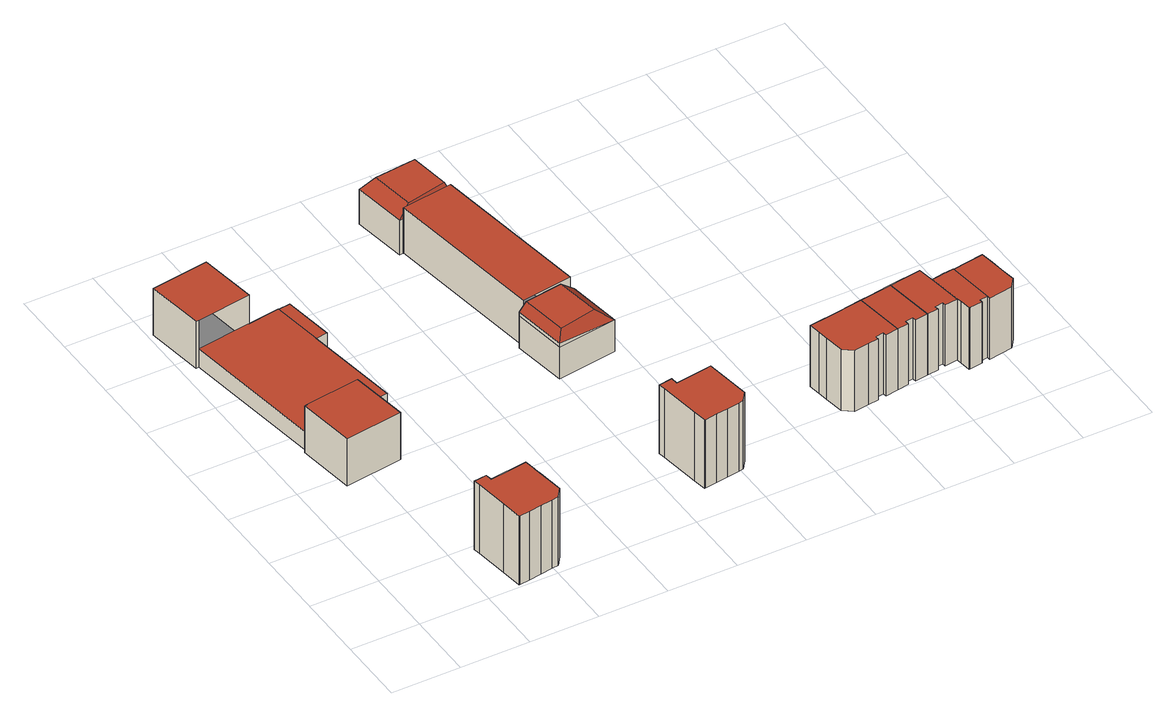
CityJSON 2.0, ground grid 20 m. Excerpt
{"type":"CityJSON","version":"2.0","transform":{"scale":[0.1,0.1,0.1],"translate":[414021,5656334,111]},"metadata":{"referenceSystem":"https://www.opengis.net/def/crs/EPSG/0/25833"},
"CityObjects":{
"building1":{"type":"Building","attributes":{"Dachtyp_tdc":"tdcPolyFlatRoof","Gemeindeschluessel":14612000,"Dachneigung":0,"QualitaetDacherkennung":43,"Geometrietyp2DReferenz":"3000","measuredHeight":21.77,"function":"31001_9998","roofType":"1000"},"geometry":[{"type":"Solid","lod":"2","boundaries":[[[[0,1,2,3]],[[1,4,5,2]],[[4,6,7,5]],[[6,8,9,7]],[[8,10,11,9]],[[10,12,13,11]],[[12,14,15,13]],[[14,16,17,15]],[[16,18,19,17]],[[18,20,21,19]],[[20,22,23,21]],[[22,24,25,23]],[[24,26,27,25]],[[26,28,29,27]],[[28,30,31,29]],[[30,0,3,31]],[[30,28,26,24,22,20,18,16,14,12,10,8,6,4,1,0]],[[3,2,5,7,9,11,13,15,17,19,21,23,25,27,29,31]]]],"semantics":{"surfaces":[{"type":"WallSurface"},{"type":"RoofSurface"},{"type":"GroundSurface"}],"values":[[0,0,0,0,0,0,0,0,0,0,0,0,0,0,0,0,1,2]]}}]},
"building2":{"type":"Building","attributes":{"Gemeindeschluessel":14612000,"Geometrietyp2DReferenz":"3000","function":"31001_2000","roofType":"9999"},"children":["building2-1","building2-2","building2-3","building2-4"]},
"building2-1":{"type":"BuildingPart","attributes":{"Dachtyp_tdc":"tdcPolyFlatRoof","Dachneigung":0,"QualitaetDacherkennung":68,"Geometrietyp2DReferenz":"3000","measuredHeight":14.87,"roofType":"1000"},"parents":["building2"],"geometry":[{"type":"MultiSurface","lod":"2","boundaries":[[[32,33,34,35,36]],[[37,38,39,40,41]],[[38,42,43,39]],[[42,32,36,43]],[[42,38,37,33,32]],[[36,35,40,39,43]]],"semantics":{"surfaces":[{"type":"WallSurface"},{"type":"RoofSurface"},{"type":"GroundSurface"}],"values":[0,0,0,0,1,2]}}]},
"building2-2":{"type":"BuildingPart","attributes":{"Dachtyp_tdc":"tdcPolyFlatRoof","Dachneigung":0,"QualitaetDacherkennung":89,"Geometrietyp2DReferenz":"3000","measuredHeight":5.55,"roofType":"1000"},"parents":["building2"],"geometry":[{"type":"MultiSurface","lod":"2","boundaries":[[[44,45,46,47]],[[48,49,50,51]],[[49,44,47,50]],[[49,48,45,44]],[[47,46,51,50]]],"semantics":{"surfaces":[{"type":"WallSurface"},{"type":"RoofSurface"},{"type":"GroundSurface"}],"values":[0,0,0,1,2]}}]},
"building2-3":{"type":"BuildingPart","attributes":{"Dachtyp_tdc":"tdcPolyFlatRoof","Dachneigung":0,"QualitaetDacherkennung":70,"Geometrietyp2DReferenz":"3000","measuredHeight":14.86,"roofType":"1000"},"parents":["building2"],"geometry":[{"type":"MultiSurface","lod":"2","boundaries":[[[52,53,54]],[[52,55,56,53]],[[55,57,58,56]],[[57,59,60,58]],[[59,61,62,63,60]],[[61,59,57,55,52]],[[53,56,58,60,63]]],"semantics":{"surfaces":[{"type":"WallSurface"},{"type":"RoofSurface"},{"type":"GroundSurface"}],"values":[0,0,0,0,0,1,2]}}]},
"building2-4":{"type":"BuildingPart","attributes":{"Dachtyp_tdc":"tdcPolyFlatRoof","Dachneigung":0,"QualitaetDacherkennung":89,"Geometrietyp2DReferenz":"3000","measuredHeight":5.77,"roofType":"1000"},"parents":["building2"],"geometry":[{"type":"MultiSurface","lod":"2","boundaries":[[[34,64,48,51,35]],[[65,66,67,46,45]],[[66,54,53,67]],[[62,41,40,63]],[[41,62,54,66,65,64,34]],[[35,51,46,67,53,63,40]]],"semantics":{"surfaces":[{"type":"WallSurface"},{"type":"RoofSurface"},{"type":"GroundSurface"}],"values":[0,0,0,0,1,2]}}]},
"building3":{"type":"Building","attributes":{"Dachtyp_tdc":"tdcPolyFlatRoof","Gemeindeschluessel":14612000,"Dachneigung":0,"QualitaetDacherkennung":45,"Geometrietyp2DReferenz":"3000","measuredHeight":21.79,"function":"31001_9998","roofType":"1000"},"geometry":[{"type":"Solid","lod":"2","boundaries":[[[[68,69,70,71]],[[69,72,73,70]],[[72,74,75,73]],[[74,76,77,75]],[[76,78,79,77]],[[78,80,81,79]],[[80,82,83,81]],[[82,84,85,83]],[[84,86,87,85]],[[86,88,89,87]],[[88,90,91,89]],[[90,92,93,91]],[[92,68,71,93]],[[92,90,88,86,84,82,80,78,76,74,72,69,68]],[[71,70,73,75,77,79,81,83,85,87,89,91,93]]]],"semantics":{"surfaces":[{"type":"WallSurface"},{"type":"RoofSurface"},{"type":"GroundSurface"}],"values":[[0,0,0,0,0,0,0,0,0,0,0,0,0,1,2]]}}]},
"building4":{"type":"Building","attributes":{"Gemeindeschluessel":14612000,"Geometrietyp2DReferenz":"3000","function":"31001_9998","roofType":"9999"},"children":["building4-1","building4-2","building4-3"]},
"building4-1":{"type":"BuildingPart","attributes":{"Dachtyp_tdc":"tdcPolyFlatRoof","Dachneigung":0,"QualitaetDacherkennung":52,"Geometrietyp2DReferenz":"3000","measuredHeight":14.39,"roofType":"1000"},"parents":["building4"],"geometry":[{"type":"MultiSurface","lod":"2","boundaries":[[[94,95,96,97,98,99,100]],[[101,102,103,104,105,106]],[[102,107,108,109,103]],[[107,102,101,95,94]],[[99,98,104,103,109]]],"semantics":{"surfaces":[{"type":"WallSurface"},{"type":"RoofSurface"},{"type":"GroundSurface"}],"values":[0,0,0,1,2]}}]},
"building4-2":{"type":"BuildingPart","attributes":{"Dachtyp_tdc":"tdcCutTentRoof","Dachneigung":1.8,"QualitaetDacherkennung":40,"Geometrietyp2DReferenz":"3000","measuredHeight":14.71,"roofType":"9999"},"parents":["building4"],"geometry":[{"type":"MultiSurface","lod":"2","boundaries":[[[110,111,112,113]],[[111,114,115,112]],[[114,116,117,115]],[[116,100,99,117]],[[108,118,103,109]],[[118,110,113,103]],[[116,114,119,120]],[[110,118,108,100,116,120,121]],[[111,110,121,122]],[[114,111,122,119]],[[122,121,120,119]],[[113,112,115,117,99,109,103]]],"semantics":{"surfaces":[{"type":"WallSurface"},{"type":"RoofSurface"},{"type":"GroundSurface"}],"values":[0,0,0,0,0,0,1,1,1,1,1,2]}}]},
"building4-3":{"type":"BuildingPart","attributes":{"Dachtyp_tdc":"tdcCutTentRoof","Dachneigung":1.55,"QualitaetDacherkennung":36,"Geometrietyp2DReferenz":"3000","measuredHeight":14.62,"roofType":"9999"},"parents":["building4"],"geometry":[{"type":"MultiSurface","lod":"2","boundaries":[[[123,124,125,126]],[[124,127,128,125]],[[127,105,104,128]],[[97,129,130,98]],[[129,123,126,130]],[[123,129,131,132]],[[133,123,132,134]],[[135,133,134,136]],[[106,135,136,131,129,96]],[[136,134,132,131]],[[97,96,129]],[[127,135,106,105]],[[124,133,135,127]],[[123,133,124]],[[126,125,128,104,98,130]]],"semantics":{"surfaces":[{"type":"WallSurface"},{"type":"RoofSurface"},{"type":"GroundSurface"}],"values":[0,0,0,0,0,1,1,1,1,1,0,0,0,0,2]}}]},
"building5":{"type":"Building","attributes":{"Dachtyp_tdc":"tdcPolyFlatRoof","Gemeindeschluessel":14612000,"Dachneigung":0,"QualitaetDacherkennung":48,"Geometrietyp2DReferenz":"3000","measuredHeight":19.46,"function":"31001_9998","roofType":"1000"},"geometry":[{"type":"Solid","lod":"2","boundaries":[[[[137,138,139,140]],[[138,141,142,139]],[[141,143,144,142]],[[143,145,146,144]],[[145,147,148,146]],[[147,149,150,148]],[[149,151,152,150]],[[153,154,155,156]],[[154,157,158,155]],[[157,137,140,158]],[[157,154,153,159,160,161,151,149,147,145,143,141,138,137]],[[140,139,142,144,146,148,150,152,162,163,164,156,155,158]],[[151,161,162,152]],[[161,160,163,162]],[[160,159,164,163]],[[159,153,156,164]]]],"semantics":{"surfaces":[{"type":"WallSurface"},{"type":"RoofSurface"},{"type":"GroundSurface"}],"values":[[0,0,0,0,0,0,0,0,0,0,1,2,0,0,0,0]]}}]},
"building6":{"type":"Building","attributes":{"Dachtyp_tdc":"tdcPolyFlatRoof","Gemeindeschluessel":14612000,"Dachneigung":0,"QualitaetDacherkennung":49,"Geometrietyp2DReferenz":"3000","measuredHeight":19.46,"function":"31001_9998","roofType":"1000"},"geometry":[{"type":"Solid","lod":"2","boundaries":[[[[165,166,167,168]],[[166,169,170,167]],[[169,171,172,170]],[[171,173,174,172]],[[173,175,176,174]],[[175,177,178,176]],[[177,161,162,178]],[[161,151,152,162]],[[151,179,180,152]],[[179,165,168,180]],[[179,151,161,177,175,173,171,169,166,165]],[[168,167,170,172,174,176,178,162,152,180]]]],"semantics":{"surfaces":[{"type":"WallSurface"},{"type":"RoofSurface"},{"type":"GroundSurface"}],"values":[[0,0,0,0,0,0,0,0,0,0,1,2]]}}]},
"building7":{"type":"Building","attributes":{"Dachtyp_tdc":"tdcPolyFlatRoof","Gemeindeschluessel":14612000,"Dachneigung":0,"QualitaetDacherkennung":46,"Geometrietyp2DReferenz":"3000","measuredHeight":19.4,"function":"31001_9998","roofType":"1000"},"geometry":[{"type":"Solid","lod":"2","boundaries":[[[[181,182,183,184]],[[182,185,186,183]],[[185,187,188,186]],[[187,189,190,188]],[[189,169,170,190]],[[169,166,167,170]],[[166,191,192,167]],[[191,193,194,192]],[[193,195,196,194]],[[195,181,184,196]],[[195,193,191,166,169,189,187,185,182,181]],[[184,183,186,188,190,170,167,192,194,196]]]],"semantics":{"surfaces":[{"type":"WallSurface"},{"type":"RoofSurface"},{"type":"GroundSurface"}],"values":[[0,0,0,0,0,0,0,0,0,0,1,2]]}}]},
"building8":{"type":"Building","attributes":{"Gemeindeschluessel":14612000,"Geometrietyp2DReferenz":"3000","function":"31001_9998","roofType":"9999"},"children":["building8-1","building8-2"]},
"building8-1":{"type":"BuildingPart","attributes":{"Dachtyp_tdc":"tdcPolyFlatRoof","Dachneigung":0,"QualitaetDacherkennung":46,"Geometrietyp2DReferenz":"3000","measuredHeight":19.41,"roofType":"1000"},"parents":["building8"],"geometry":[{"type":"MultiSurface","lod":"2","boundaries":[[[197,198,199,200]],[[198,201,202,199]],[[201,203,204,202]],[[203,205,206,204]],[[205,207,208,206]],[[207,209,210,208]],[[209,211,212,210]],[[211,213,214,212]],[[211,209,207,205,203,201,198,197,213]],[[214,200,199,202,204,206,208,210,212]]],"semantics":{"surfaces":[{"type":"WallSurface"},{"type":"RoofSurface"},{"type":"GroundSurface"}],"values":[0,0,0,0,0,0,0,0,1,2]}}]},
"building8-2":{"type":"BuildingPart","attributes":{"Dachtyp_tdc":"tdcPolyFlatRoof","Dachneigung":0,"QualitaetDacherkennung":53,"Geometrietyp2DReferenz":"3000","measuredHeight":19.45,"roofType":"1000"},"parents":["building8"],"geometry":[{"type":"MultiSurface","lod":"2","boundaries":[[[215,216,217,214,213]],[[216,218,219,217]],[[218,220,221,219]],[[220,222,223,221]],[[222,224,225,223]],[[224,226,184,225]],[[226,227,196,184]],[[227,228,229,196]],[[228,230,197,200,229]],[[230,228,227,226,224,222,220,218,216,215]],[[214,217,219,221,223,225,184,196,229,200]]],"semantics":{"surfaces":[{"type":"WallSurface"},{"type":"RoofSurface"},{"type":"GroundSurface"}],"values":[0,0,0,0,0,0,0,0,0,1,2]}}]}
},
"vertices":[
[396,23,227],[363,18,227],[363,18,9],[396,23,9],[326,13,227],[326,13,9],[297,9,227],[297,9,9],[294,9,227],[294,9,9],[285,71,227],[285,71,9],[272,166,227],[272,166,9],[269,187,227],[269,187,9],[306,192,227],[306,192,9],[309,172,227],[309,172,9],[418,187,227],[418,187,9],[423,154,227],[423,154,9],[423,149,227],[423,149,9],[426,129,227],[426,129,9],[437,54,227],[437,54,9],[417,26,227],[417,26,9],
[176,1342,168],[201,1174,168],[201,1174,77],[201,1174,19],[176,1342,19],[41,1151,168],[33,1150,168],[33,1150,19],[41,1151,19],[41,1151,77],[9,1318,168],[9,1318,19],
[350,1045,75],[314,1040,75],[314,1040,19],[350,1045,19],[293,1188,75],[329,1193,75],[329,1193,19],[293,1188,19],
[262,747,168],[262,747,19],[262,747,77],[287,579,168],[287,579,19],[119,555,168],[119,555,19],[95,723,168],[95,723,19],[103,724,168],[103,724,77],[103,724,19],
[293,1188,77],[314,1040,77],[355,760,77],[355,760,19],
[993,120,227],[958,115,227],[958,115,9],[993,120,9],[924,110,227],[924,110,9],[889,105,227],[889,105,9],[886,105,227],[886,105,9],[880,144,227],[880,144,9],[863,262,227],[863,262,9],[860,283,227],[860,283,9],[899,289,227],[899,289,9],[902,268,227],[902,268,9],[1009,284,227],[1009,284,9],[1028,150,227],[1028,150,9],[1008,123,227],[1008,123,9],
[859,1303,164],[928,834,164],[928,834,122],[928,834,121],[928,834,20],[859,1303,20],[859,1303,113],[779,813,164],[711,1282,164],[711,1282,20],[779,813,20],[779,813,121],[779,813,133],[710,1282,164],[710,1282,128],[710,1282,20],
[698,1280,130],[675,1439,130],[675,1439,20],[698,1280,20],[848,1464,112],[848,1464,20],[872,1305,111],[872,1305,20],[711,1282,128],[831,1432,167],[848,1315,167],[733,1294,163],[714,1423,163],
[964,677,121],[790,652,121],[790,652,20],[964,677,20],[767,811,121],[767,811,20],[940,836,121],[940,836,20],[892,820,166],[912,690,166],[790,652,133],[805,669,163],[767,811,134],[785,807,163],
[1362,176,206],[1335,197,206],[1335,197,12],[1362,176,12],[1326,253,206],[1326,253,12],[1322,283,206],[1322,283,12],[1317,319,206],[1317,319,12],[1416,333,206],[1416,333,12],[1438,337,206],[1438,337,12],[1477,342,206],[1477,342,12],[1435,197,206],[1436,187,206],[1436,187,12],[1435,197,12],[1406,183,206],[1406,183,12],[1459,201,206],[1461,191,206],[1498,196,206],[1498,196,12],[1461,191,12],[1459,201,12],
[1531,350,206],[1571,356,206],[1571,356,12],[1531,350,12],[1592,210,206],[1592,210,12],[1554,204,206],[1554,204,12],[1552,215,206],[1552,215,12],[1530,212,206],[1530,212,12],[1531,201,206],[1531,201,12],[1510,347,206],[1510,347,12],
[1686,223,206],[1648,218,206],[1648,218,12],[1686,223,12],[1647,228,206],[1647,228,12],[1623,225,206],[1623,225,12],[1625,214,206],[1625,214,12],[1664,370,206],[1664,370,12],[1669,339,206],[1669,339,12],[1672,322,206],[1672,322,12],
[1737,331,206],[1830,345,206],[1830,345,12],[1737,331,12],[1836,306,206],[1836,306,12],[1841,270,206],[1841,270,12],[1845,239,206],[1845,239,12],[1848,223,206],[1848,223,12],[1827,196,206],[1827,196,12],[1757,185,206],[1757,185,12],[1756,194,206],[1756,194,12],
[1756,194,207],[1732,190,207],[1732,190,12],[1733,182,207],[1733,182,12],[1696,177,207],[1696,177,12],[1693,176,207],[1693,176,12],[1689,209,207],[1689,209,12],[1686,223,207],[1672,322,207],[1710,328,207],[1710,328,12],[1737,331,207]
]}
